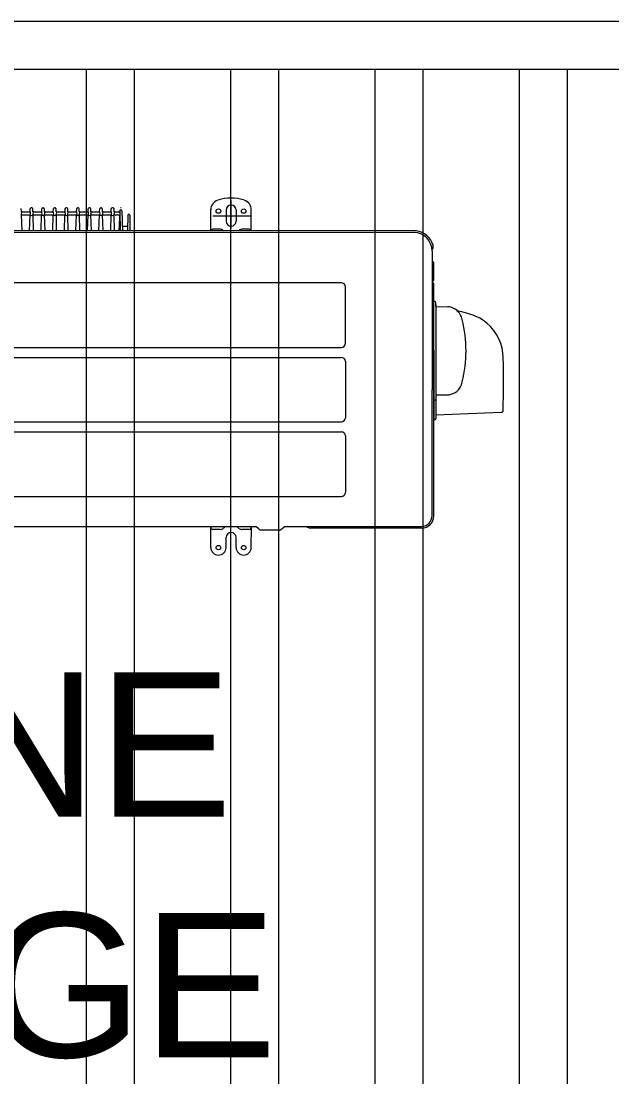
# Model space of a CAD drawing. Header units: inches. Extents: x -114 to 635, y -137 to 57.
# Drawn here: x 216.665 to 217.279, y 27.883 to 28.98 of the extents above; entities that cross this region are included whole.
import ezdxf

# ---------------------------------------------------------------- set-up
doc = ezdxf.new("R2010")
doc.units = ezdxf.units.IN
doc.header["$MEASUREMENT"] = 0
doc.layers.get('0').update_dxf_attribs({"lineweight": 5})
for name, color, linetype, lineweight in [('GENERAL TEXT', 4, 'Continuous', 5), ('HATCH', 15, 'Continuous', 0), ('UTILITIES', 141, 'Continuous', 0)]:
    doc.layers.add(name, color=color, linetype=linetype, lineweight=lineweight)
doc.styles.get("Standard").update_dxf_attribs({"font": 'arial.ttf'})

# ---------------------------------------------------------------- blocks, each defined once
blk = doc.blocks.new('AC PLAN')
for p, q in [((196623.4, 93437.3), (196623.4, 93453.2)), ((196624, 93437.4), (196624, 93453.2))]:
    blk.add_line(p, q)
blk.add_lwpolyline([(196626.1, 93297), (196694.2, 93299.6, 0.397089), (196696.1, 93301.6, 0.009553), (196696.2, 93356.1, 0.212893), (196679.3, 93392.3, 0.083936), (196667.1, 93399.7, 0.050382), (196648.6, 93405, 0.116758)], format="xyb")
for points, knots in [([(196427.3, 93520.1), (196427.3, 93520.1), (196425.8, 93520.4), (196425.8, 93520.4), (196425.8, 93520.4), (196418.9, 93523.1), (196407.7, 93523.1), (196400.6, 93520.4), (196400.6, 93520.4), (196400.6, 93520.4), (196399.5, 93520.1), (196399.5, 93520.1)], [0, 0, 0, 0, 0.333333, 0.333333, 0.333333, 0.333333, 0.666667, 0.666667, 0.666667, 0.666667, 1, 1, 1, 1]), ([(196402.6, 93508.8), (196402.6, 93510), (196401.5, 93511.1), (196400.2, 93511.1), (196400.2, 93511.1), (196398.8, 93511.1), (196397.7, 93510), (196397.7, 93508.8), (196397.7, 93508.8), (196397.7, 93507.5), (196398.8, 93506.5), (196400.2, 93506.5), (196400.2, 93506.5), (196401.5, 93506.5), (196402.6, 93507.5), (196402.6, 93508.8)], [0, 0, 0, 0, 0.25, 0.25, 0.25, 0.25, 0.5, 0.5, 0.5, 0.5, 0.75, 0.75, 0.75, 0.75, 1, 1, 1, 1]), ([(196428.7, 93508.8), (196428.7, 93510), (196427.7, 93511.1), (196426.4, 93511.1), (196426.4, 93511.1), (196425.1, 93511.1), (196424.1, 93510), (196424.1, 93508.8), (196424.1, 93508.8), (196424.1, 93507.5), (196425.1, 93506.5), (196426.4, 93506.5), (196426.4, 93506.5), (196427.7, 93506.5), (196428.7, 93507.5), (196428.7, 93508.8)], [0, 0, 0, 0, 0.25, 0.25, 0.25, 0.25, 0.5, 0.5, 0.5, 0.5, 0.75, 0.75, 0.75, 0.75, 1, 1, 1, 1]), ([(196623.5, 93472), (196623.5, 93472), (196623.2, 93473.5), (196623.2, 93473.5), (196623.2, 93473.5), (196620.2, 93482), (196614.6, 93486.7), (196605.8, 93488.2), (196605.8, 93488.2), (196605.8, 93488.2), (196603.2, 93488.2), (196603.2, 93488.2)], [0, 0, 0, 0, 0.333333, 0.333333, 0.333333, 0.333333, 0.666667, 0.666667, 0.666667, 0.666667, 1, 1, 1, 1]), ([(196653.3, 93397.3), (196653.3, 93397.3), (196652.7, 93398.7), (196652.7, 93398.7), (196652.7, 93398.7), (196650.8, 93404.1), (196645.8, 93408.5), (196640, 93409.2), (196640, 93409.2), (196640, 93409.2), (196638.5, 93409.2), (196638.5, 93409.2)], [0, 0, 0, 0, 0.333333, 0.333333, 0.333333, 0.333333, 0.666667, 0.666667, 0.666667, 0.666667, 1, 1, 1, 1]), ([(196653.3, 93329.7), (196653.3, 93329.7), (196653.6, 93331.2), (196653.6, 93331.2), (196653.6, 93331.2), (196658.9, 93353), (196658.7, 93374.2), (196653.6, 93396.1), (196653.6, 93396.1), (196653.6, 93396.1), (196653.3, 93397.3), (196653.3, 93397.3)], [0, 0, 0, 0, 0.333333, 0.333333, 0.333333, 0.333333, 0.666667, 0.666667, 0.666667, 0.666667, 1, 1, 1, 1]), ([(196638.5, 93317.9), (196638.5, 93317.9), (196640, 93317.9), (196640, 93317.9), (196640, 93317.9), (196646.2, 93319), (196650.4, 93322.4), (196652.7, 93328.3), (196652.7, 93328.3), (196652.7, 93328.3), (196653.3, 93329.7), (196653.3, 93329.7)], [0, 0, 0, 0, 0.333333, 0.333333, 0.333333, 0.333333, 0.666667, 0.666667, 0.666667, 0.666667, 1, 1, 1, 1]), ([(196408.2, 93180.9), (196408.2, 93180.9), (196407, 93180.4), (196407, 93180.4), (196407, 93180.4), (196407, 93180.4), (196406.1, 93179.5), (196406.1, 93179.5), (196406.1, 93179.5), (196406.1, 93179.5), (196405, 93178.9), (196405, 93178.9)], [0, 0, 0, 0, 0.333333, 0.333333, 0.333333, 0.333333, 0.666667, 0.666667, 0.666667, 0.666667, 1, 1, 1, 1]), ([(196421.5, 93178.9), (196421.5, 93178.9), (196420.6, 93179.5), (196420.6, 93179.5), (196420.6, 93179.5), (196420.6, 93179.5), (196419.5, 93180.4), (196419.5, 93180.4), (196419.5, 93180.4), (196419.5, 93180.4), (196418.3, 93180.9), (196418.3, 93180.9)], [0, 0, 0, 0, 0.333333, 0.333333, 0.333333, 0.333333, 0.666667, 0.666667, 0.666667, 0.666667, 1, 1, 1, 1]), ([(196402.6, 93158.9), (196402.6, 93160.1), (196401.5, 93161.2), (196400.2, 93161.2), (196400.2, 93161.2), (196398.8, 93161.2), (196397.7, 93160.1), (196397.7, 93158.9), (196397.7, 93158.9), (196397.7, 93157.6), (196398.8, 93156.6), (196400.2, 93156.6), (196400.2, 93156.6), (196401.5, 93156.6), (196402.6, 93157.6), (196402.6, 93158.9)], [0, 0, 0, 0, 0.25, 0.25, 0.25, 0.25, 0.5, 0.5, 0.5, 0.5, 0.75, 0.75, 0.75, 0.75, 1, 1, 1, 1]), ([(196428.7, 93158.9), (196428.7, 93160.1), (196427.7, 93161.2), (196426.4, 93161.2), (196426.4, 93161.2), (196425.1, 93161.2), (196424.1, 93160.1), (196424.1, 93158.9), (196424.1, 93158.9), (196424.1, 93157.6), (196425.1, 93156.6), (196426.4, 93156.6), (196426.4, 93156.6), (196427.7, 93156.6), (196428.7, 93157.6), (196428.7, 93158.9)], [0, 0, 0, 0, 0.25, 0.25, 0.25, 0.25, 0.5, 0.5, 0.5, 0.5, 0.75, 0.75, 0.75, 0.75, 1, 1, 1, 1])]:
    blk.add_open_spline(points, degree=3, knots=knots)
for points in [[(196195.4, 93508.2), (196195.4, 93508.2), (196195.2, 93511.4), (196195.2, 93511.4)], [(196205.6, 93512.2), (196204.9, 93512.2), (196204.4, 93511.8), (196204.4, 93511.3)], [(196204.4, 93508.2), (196204.4, 93508.2), (196204.4, 93511.4), (196204.4, 93511.4)], [(196206.2, 93512.3), (196206.2, 93512.3), (196205.6, 93512.3), (196205.6, 93512.3)], [(196207.3, 93511.3), (196207.3, 93511.8), (196206.8, 93512.2), (196206.3, 93512.2)], [(196207.3, 93508.2), (196207.3, 93508.2), (196207.3, 93511.4), (196207.3, 93511.4)], [(196217.6, 93512.2), (196217, 93512.2), (196216.6, 93511.8), (196216.6, 93511.3)], [(196216.6, 93508.2), (196216.6, 93508.2), (196216.6, 93511.4), (196216.6, 93511.4)], [(196218.4, 93512.3), (196218.4, 93512.3), (196217.8, 93512.3), (196217.8, 93512.3)], [(196219.1, 93511.3), (196219.1, 93511.8), (196218.7, 93512.2), (196218.2, 93512.2)], [(196219.5, 93508.2), (196219.5, 93508.2), (196219.2, 93511.4), (196219.2, 93511.4)], [(196228.5, 93508.2), (196228.5, 93508.2), (196228.8, 93511.4), (196228.8, 93511.4)], [(196229.8, 93512.2), (196229.2, 93512.2), (196228.8, 93511.8), (196228.8, 93511.3)], [(196230.2, 93512.3), (196230.2, 93512.3), (196229.6, 93512.3), (196229.6, 93512.3)], [(196231.3, 93511.3), (196231.3, 93511.8), (196230.9, 93512.2), (196230.3, 93512.2)], [(196231.4, 93508.2), (196231.4, 93508.2), (196231.4, 93511.4), (196231.4, 93511.4)], [(196241.6, 93512.2), (196241.1, 93512.2), (196240.7, 93511.8), (196240.7, 93511.3)], [(196240.7, 93508.2), (196240.7, 93508.2), (196240.7, 93511.4), (196240.7, 93511.4)], [(196242.4, 93512.3), (196242.4, 93512.3), (196241.8, 93512.3), (196241.8, 93512.3)], [(196243.5, 93511.3), (196243.5, 93511.8), (196243, 93512.2), (196242.4, 93512.2)], [(196243.6, 93508.2), (196243.6, 93508.2), (196243.6, 93511.4), (196243.6, 93511.4)], [(196252.5, 93508.2), (196252.5, 93508.2), (196252.8, 93511.4), (196252.8, 93511.4)], [(196253.8, 93512.2), (196253.3, 93512.2), (196252.8, 93511.8), (196252.8, 93511.3)], [(196254.3, 93512.3), (196254.3, 93512.3), (196253.7, 93512.3), (196253.7, 93512.3)], [(196255.4, 93511.3), (196255.4, 93511.8), (196254.9, 93512.2), (196254.4, 93512.2)], [(196255.4, 93508.2), (196255.4, 93508.2), (196255.4, 93511.4), (196255.4, 93511.4)], [(196265.7, 93512.2), (196265.1, 93512.2), (196264.7, 93511.8), (196264.7, 93511.3)], [(196264.7, 93508.2), (196264.7, 93508.2), (196264.7, 93511.4), (196264.7, 93511.4)], [(196266.4, 93512.3), (196266.4, 93512.3), (196265.9, 93512.3), (196265.9, 93512.3)], [(196267.5, 93511.3), (196267.5, 93511.8), (196267, 93512.2), (196266.4, 93512.2)], [(196267.6, 93508.2), (196267.6, 93508.2), (196267.6, 93511.4), (196267.6, 93511.4)], [(196276.6, 93508.2), (196276.6, 93508.2), (196276.9, 93511.4), (196276.9, 93511.4)], [(196277.9, 93512.2), (196277.3, 93512.2), (196276.9, 93511.8), (196276.9, 93511.3)], [(196278.6, 93512.3), (196278.6, 93512.3), (196277.8, 93512.3), (196277.8, 93512.3)], [(196279.4, 93511.3), (196279.4, 93511.8), (196279, 93512.2), (196278.4, 93512.2)], [(196279.8, 93508.2), (196279.8, 93508.2), (196279.5, 93511.4), (196279.5, 93511.4)], [(196289.9, 93512.2), (196289.3, 93512.2), (196288.8, 93511.8), (196288.8, 93511.3)], [(196288.8, 93508.2), (196288.8, 93508.2), (196288.8, 93511.4), (196288.8, 93511.4)], [(196290.5, 93512.3), (196290.5, 93512.3), (196289.9, 93512.3), (196289.9, 93512.3)], [(196291.6, 93511.3), (196291.6, 93511.8), (196291.2, 93512.2), (196290.6, 93512.2)], [(196291.7, 93508.2), (196291.7, 93508.2), (196291.7, 93511.4), (196291.7, 93511.4)], [(196298.9, 93512.3), (196298.9, 93512.3), (196298.3, 93512.3), (196298.3, 93512.3)], [(196399.3, 93520), (196395.1, 93518.6), (196392.2, 93514.6), (196392.2, 93510.1)], [(196413.4, 93515.1), (196410.5, 93515.1), (196408.2, 93512.7), (196408.2, 93509.8)], [(196413.4, 93491.2), (196413.4, 93491.2), (196413.4, 93519.7), (196413.4, 93519.7)], [(196418.5, 93509.8), (196418.5, 93512.7), (196416.2, 93515.1), (196413.4, 93515.1)], [(196434.2, 93510.1), (196434.2, 93514.6), (196431.4, 93518.6), (196427.2, 93520)], [(196195.4, 93508.2), (196195.4, 93508.2), (196195.2, 93505.3), (196195.2, 93505.3)], [(196195.6, 93505), (196195.4, 93505), (196195.3, 93504.9), (196195.2, 93504.8)], [(196195.5, 93508.8), (196195.5, 93508.5), (196195.6, 93508.2), (196195.8, 93508.2)], [(196195.5, 93508.2), (196195.5, 93508.2), (196195.5, 93508.2), (196195.5, 93508.2)], [(196195.5, 93505), (196195.5, 93505), (196204.1, 93505), (196204.1, 93505)], [(196196, 93488.2), (196196, 93488.2), (196195.5, 93505), (196195.5, 93505)], [(196195.7, 93508.2), (196195.7, 93508.2), (196203.8, 93508.2), (196203.8, 93508.2)], [(196203.8, 93508.2), (196204.1, 93508.2), (196204.4, 93508.5), (196204.4, 93508.8)], [(196203.8, 93488.2), (196203.8, 93488.2), (196204.4, 93505), (196204.4, 93505)], [(196204.6, 93504.8), (196204.5, 93504.9), (196204.3, 93505), (196204.1, 93505)], [(196204.4, 93508.2), (196204.4, 93508.2), (196204.4, 93508.2), (196204.4, 93508.2)], [(196204.4, 93508.2), (196204.4, 93508.2), (196204.4, 93505.3), (196204.4, 93505.3)], [(196204.4, 93505.4), (196204.5, 93504.7), (196205.2, 93504.1), (196206, 93504.2)], [(196206, 93504.2), (196206.6, 93504.2), (196207.2, 93504.7), (196207.3, 93505.4)], [(196207.6, 93505), (196207.4, 93505), (196207.2, 93504.9), (196207.1, 93504.8)], [(196207.3, 93508.8), (196207.3, 93508.5), (196207.6, 93508.2), (196207.9, 93508.2)], [(196207.3, 93508.2), (196207.3, 93508.2), (196207.6, 93508.2), (196207.6, 93508.2)], [(196207.6, 93508.2), (196207.6, 93508.2), (196207.3, 93505.3), (196207.3, 93505.3)], [(196207.6, 93505), (196207.6, 93505), (196216.3, 93505), (196216.3, 93505)], [(196207.9, 93488.2), (196207.9, 93488.2), (196207.6, 93505), (196207.6, 93505)], [(196207.9, 93508.2), (196207.9, 93508.2), (196216, 93508.2), (196216, 93508.2)], [(196216, 93508.2), (196216.3, 93508.2), (196216.5, 93508.5), (196216.5, 93508.8)], [(196216, 93488.2), (196216, 93488.2), (196216.3, 93505), (196216.3, 93505)], [(196216.3, 93508.2), (196216.3, 93508.2), (196216.6, 93508.2), (196216.6, 93508.2)], [(196216.3, 93508.2), (196216.3, 93508.2), (196216.6, 93505.3), (196216.6, 93505.3)], [(196216.8, 93504.8), (196216.7, 93504.9), (196216.5, 93505), (196216.3, 93505)], [(196216.6, 93505.4), (196216.7, 93504.7), (196217.3, 93504.1), (196218, 93504.2)], [(196218, 93504.2), (196218.6, 93504.2), (196219.1, 93504.7), (196219.1, 93505.4)], [(196219.5, 93508.2), (196219.5, 93508.2), (196219.2, 93505.3), (196219.2, 93505.3)], [(196219.6, 93505), (196219.5, 93505), (196219.3, 93504.9), (196219.2, 93504.8)], [(196219.5, 93508.8), (196219.5, 93508.5), (196219.7, 93508.2), (196219.9, 93508.2)], [(196219.5, 93508.2), (196219.5, 93508.2), (196219.5, 93508.2), (196219.5, 93508.2)], [(196220.1, 93488.2), (196220.1, 93488.2), (196219.5, 93505), (196219.5, 93505)], [(196219.8, 93508.2), (196219.8, 93508.2), (196227.9, 93508.2), (196227.9, 93508.2)], [(196219.8, 93505), (196219.8, 93505), (196228.2, 93505), (196228.2, 93505)], [(196227.9, 93488.2), (196227.9, 93488.2), (196228.5, 93505), (196228.5, 93505)], [(196228, 93508.2), (196228.2, 93508.2), (196228.4, 93508.5), (196228.4, 93508.8)], [(196228.7, 93504.8), (196228.6, 93504.9), (196228.5, 93505), (196228.3, 93505)], [(196228.5, 93508.2), (196228.5, 93508.2), (196228.5, 93508.2), (196228.5, 93508.2)], [(196228.5, 93508.2), (196228.5, 93508.2), (196228.8, 93505.3), (196228.8, 93505.3)], [(196228.8, 93505.4), (196228.8, 93504.7), (196229.4, 93504.1), (196230.1, 93504.2)], [(196230.1, 93504.2), (196230.8, 93504.2), (196231.3, 93504.7), (196231.3, 93505.4)], [(196231.6, 93505), (196231.4, 93505), (196231.2, 93504.9), (196231.1, 93504.8)], [(196231.4, 93508.8), (196231.4, 93508.5), (196231.6, 93508.2), (196231.9, 93508.2)], [(196231.4, 93508.2), (196231.4, 93508.2), (196231.7, 93508.2), (196231.7, 93508.2)], [(196231.7, 93508.2), (196231.7, 93508.2), (196231.4, 93505.3), (196231.4, 93505.3)], [(196231.7, 93505), (196231.7, 93505), (196240.4, 93505), (196240.4, 93505)], [(196232, 93488.2), (196232, 93488.2), (196231.7, 93505), (196231.7, 93505)], [(196232, 93508.2), (196232, 93508.2), (196240.1, 93508.2), (196240.1, 93508.2)], [(196240.1, 93508.2), (196240.3, 93508.2), (196240.6, 93508.5), (196240.6, 93508.8)], [(196240.1, 93488.2), (196240.1, 93488.2), (196240.4, 93505), (196240.4, 93505)], [(196240.8, 93504.8), (196240.7, 93504.9), (196240.5, 93505), (196240.3, 93505)], [(196240.4, 93508.2), (196240.4, 93508.2), (196240.7, 93508.2), (196240.7, 93508.2)], [(196240.4, 93508.2), (196240.4, 93508.2), (196240.7, 93505.3), (196240.7, 93505.3)], [(196240.7, 93505.4), (196240.7, 93504.7), (196241.4, 93504.1), (196242.2, 93504.2)], [(196242.2, 93504.2), (196242.9, 93504.2), (196243.4, 93504.7), (196243.5, 93505.4)], [(196243.6, 93508.2), (196243.6, 93508.2), (196243.3, 93505.3), (196243.3, 93505.3)], [(196243.7, 93505), (196243.5, 93505), (196243.4, 93504.9), (196243.3, 93504.8)], [(196244.1, 93488.2), (196244.1, 93488.2), (196243.5, 93505), (196243.5, 93505)], [(196243.6, 93508.8), (196243.6, 93508.5), (196243.7, 93508.2), (196244, 93508.2)], [(196243.6, 93508.2), (196243.6, 93508.2), (196243.6, 93508.2), (196243.6, 93508.2)], [(196243.8, 93505), (196243.8, 93505), (196252.5, 93505), (196252.5, 93505)], [(196244.1, 93508.2), (196244.1, 93508.2), (196252.3, 93508.2), (196252.3, 93508.2)], [(196252, 93488.2), (196252, 93488.2), (196252.5, 93505), (196252.5, 93505)], [(196252.1, 93508.2), (196252.3, 93508.2), (196252.5, 93508.5), (196252.5, 93508.8)], [(196252.7, 93504.8), (196252.6, 93504.9), (196252.5, 93505), (196252.4, 93505)], [(196252.5, 93508.2), (196252.5, 93508.2), (196252.8, 93505.3), (196252.8, 93505.3)], [(196252.6, 93508.2), (196252.6, 93508.2), (196252.6, 93508.2), (196252.6, 93508.2)], [(196252.8, 93505.4), (196252.9, 93504.7), (196253.5, 93504.1), (196254.2, 93504.2)], [(196254.2, 93504.2), (196254.8, 93504.2), (196255.3, 93504.7), (196255.4, 93505.4)], [(196255.7, 93505), (196255.5, 93505), (196255.3, 93504.9), (196255.2, 93504.8)], [(196255.4, 93508.8), (196255.4, 93508.5), (196255.7, 93508.2), (196256, 93508.2)], [(196255.4, 93508.2), (196255.4, 93508.2), (196255.7, 93508.2), (196255.7, 93508.2)], [(196255.7, 93508.2), (196255.7, 93508.2), (196255.4, 93505.3), (196255.4, 93505.3)], [(196255.7, 93505), (196255.7, 93505), (196264.4, 93505), (196264.4, 93505)], [(196256, 93488.2), (196256, 93488.2), (196255.7, 93505), (196255.7, 93505)], [(196256, 93508.2), (196256, 93508.2), (196264.1, 93508.2), (196264.1, 93508.2)], [(196264.1, 93508.2), (196264.4, 93508.2), (196264.6, 93508.5), (196264.7, 93508.8)], [(196264.1, 93488.2), (196264.1, 93488.2), (196264.7, 93505), (196264.7, 93505)], [(196264.9, 93504.8), (196264.8, 93504.9), (196264.6, 93505), (196264.4, 93505)], [(196264.7, 93508.2), (196264.7, 93508.2), (196264.7, 93508.2), (196264.7, 93508.2)], [(196264.7, 93508.2), (196264.7, 93508.2), (196264.7, 93505.3), (196264.7, 93505.3)], [(196264.7, 93505.4), (196264.8, 93504.7), (196265.4, 93504.1), (196266.2, 93504.2)], [(196266.2, 93504.2), (196266.9, 93504.2), (196267.5, 93504.7), (196267.5, 93505.4)], [(196267.9, 93505), (196267.7, 93505), (196267.5, 93504.9), (196267.4, 93504.8)], [(196267.6, 93508.8), (196267.6, 93508.5), (196267.9, 93508.2), (196268.2, 93508.2)], [(196267.6, 93508.2), (196267.6, 93508.2), (196267.6, 93508.2), (196267.6, 93508.2)], [(196267.6, 93508.2), (196267.6, 93508.2), (196267.6, 93505.3), (196267.6, 93505.3)], [(196268.2, 93488.2), (196268.2, 93488.2), (196267.6, 93505), (196267.6, 93505)], [(196267.9, 93505), (196267.9, 93505), (196276.6, 93505), (196276.6, 93505)], [(196268.2, 93508.2), (196268.2, 93508.2), (196276.3, 93508.2), (196276.3, 93508.2)], [(196276, 93488.2), (196276, 93488.2), (196276.6, 93505), (196276.6, 93505)], [(196276.1, 93508.2), (196276.3, 93508.2), (196276.5, 93508.5), (196276.5, 93508.8)], [(196276.8, 93504.8), (196276.7, 93504.9), (196276.6, 93505), (196276.4, 93505)], [(196276.6, 93508.2), (196276.6, 93508.2), (196276.6, 93508.2), (196276.6, 93508.2)], [(196276.6, 93508.2), (196276.6, 93508.2), (196276.9, 93505.3), (196276.9, 93505.3)], [(196276.9, 93505.4), (196276.9, 93504.7), (196277.5, 93504.1), (196278.2, 93504.2)], [(196278.2, 93504.2), (196278.9, 93504.2), (196279.4, 93504.7), (196279.4, 93505.4)], [(196279.8, 93508.2), (196279.8, 93508.2), (196279.5, 93505.3), (196279.5, 93505.3)], [(196279.9, 93505), (196279.7, 93505), (196279.6, 93504.9), (196279.5, 93504.8)], [(196279.8, 93508.8), (196279.8, 93508.5), (196280, 93508.2), (196280.2, 93508.2)], [(196279.8, 93508.2), (196279.8, 93508.2), (196279.8, 93508.2), (196279.8, 93508.2)], [(196279.8, 93505), (196279.8, 93505), (196288.5, 93505), (196288.5, 93505)], [(196280.4, 93488.2), (196280.4, 93488.2), (196279.8, 93505), (196279.8, 93505)], [(196280.1, 93508.2), (196280.1, 93508.2), (196288.2, 93508.2), (196288.2, 93508.2)], [(196288.2, 93508.2), (196288.4, 93508.2), (196288.7, 93508.5), (196288.7, 93508.8)], [(196288.2, 93488.2), (196288.2, 93488.2), (196288.8, 93505), (196288.8, 93505)], [(196288.9, 93504.8), (196288.9, 93504.9), (196288.6, 93505), (196288.4, 93505)], [(196288.8, 93508.2), (196288.8, 93508.2), (196288.8, 93505.3), (196288.8, 93505.3)], [(196288.8, 93508.2), (196288.8, 93508.2), (196288.8, 93508.2), (196288.8, 93508.2)], [(196288.8, 93505.4), (196288.8, 93504.7), (196289.5, 93504.1), (196290.3, 93504.2)], [(196290.3, 93504.2), (196291, 93504.2), (196291.5, 93504.7), (196291.6, 93505.4)], [(196292.6, 93505), (196292.1, 93505), (196291.5, 93504.8), (196291.1, 93504.4)], [(196291.7, 93508.8), (196291.7, 93508.5), (196291.9, 93508.2), (196292.2, 93508.2)], [(196291.7, 93508.2), (196291.7, 93508.2), (196291.7, 93505.3), (196291.7, 93505.3)], [(196291.7, 93508.2), (196291.7, 93508.2), (196291.7, 93508.2), (196291.7, 93508.2)], [(196292.2, 93488.2), (196292.2, 93488.2), (196291.7, 93504.8), (196291.7, 93504.8)], [(196292.2, 93508.2), (196292.2, 93508.2), (196296.9, 93508.2), (196296.9, 93508.2)], [(196292.8, 93505), (196292.8, 93505), (196295.4, 93505), (196295.4, 93505)], [(196297.4, 93504), (196297, 93504.6), (196296.3, 93505), (196295.5, 93505)], [(196297.5, 93508.2), (196297.5, 93508.2), (196296.6, 93488.2), (196296.6, 93488.2)], [(196297, 93508.2), (196297.2, 93508.2), (196297.4, 93508.5), (196297.4, 93508.8)], [(196297.7, 93503.1), (196297.7, 93503.4), (196297.6, 93503.7), (196297.4, 93504)], [(196298.6, 93510.2), (196298, 93510.2), (196297.5, 93509.8), (196297.5, 93509.2)], [(196297.5, 93509.4), (196297.5, 93509.4), (196297.5, 93508.2), (196297.5, 93508.2)], [(196297.5, 93508.2), (196297.5, 93508.2), (196297.5, 93508.2), (196297.5, 93508.2)], [(196297.5, 93508.2), (196297.5, 93508.2), (196298, 93488.2), (196298, 93488.2)], [(196299.7, 93509.2), (196299.7, 93509.8), (196299.2, 93510.2), (196298.6, 93510.2)], [(196299.8, 93509.4), (196299.8, 93509.4), (196300.4, 93488.2), (196300.4, 93488.2)], [(196305.9, 93504.5), (196305.9, 93504.5), (196305.6, 93488.2), (196305.6, 93488.2)], [(196307, 93505.6), (196306.4, 93505.5), (196305.9, 93505.1), (196305.9, 93504.6)], [(196308.1, 93504.6), (196308.1, 93505.1), (196307.6, 93505.6), (196307, 93505.6)], [(196308.2, 93504.5), (196308.2, 93504.5), (196308.2, 93488.2), (196308.2, 93488.2)], [(196392.2, 93488.2), (196392.2, 93488.2), (196392.2, 93510.3), (196392.2, 93510.3)], [(196394.2, 93503.8), (196394.2, 93503.8), (196433, 93503.8), (196433, 93503.8)], [(196408.2, 93510), (196408.2, 93510), (196408.2, 93498.4), (196408.2, 93498.4)], [(196418.6, 93510), (196418.6, 93510), (196418.6, 93498.4), (196418.6, 93498.4)], [(196434.3, 93488.2), (196434.3, 93488.2), (196434.3, 93510.3), (196434.3, 93510.3)], [(196300.1, 93493.6), (196300.1, 93493.3), (196300.3, 93493.2), (196300.6, 93493.2)], [(196300.6, 93493.2), (196300.6, 93493.2), (196305.3, 93493.2), (196305.3, 93493.2)], [(196305.2, 93493.2), (196305.5, 93493.2), (196305.8, 93493.3), (196305.8, 93493.6)], [(196394.4, 93489.9), (196393.4, 93489.9), (196392.5, 93489.2), (196392.3, 93488.3)], [(196402.1, 93490), (196402.1, 93490), (196394.5, 93490), (196394.5, 93490)], [(196404.9, 93488.9), (196404.2, 93489.5), (196403.2, 93489.9), (196402.2, 93489.9)], [(196408.2, 93498.3), (196408.2, 93495.5), (196410.5, 93493.2), (196413.4, 93493.2)], [(196413.4, 93493.2), (196416.2, 93493.2), (196418.5, 93495.5), (196418.5, 93498.3)], [(196424.4, 93489.9), (196423.4, 93489.9), (196422.5, 93489.5), (196421.7, 93488.9)], [(196432.2, 93490), (196432.2, 93490), (196424.4, 93490), (196424.4, 93490)], [(196434.1, 93488.3), (196433.9, 93489.2), (196433.1, 93489.9), (196432.2, 93489.9)], [(196605.9, 93488.2), (196605.9, 93488.2), (195753.5, 93488.2), (195753.5, 93488.2)], [(196151.4, 93486.8), (196151.4, 93486.8), (196603.2, 93486.7), (196603.2, 93486.7)], [(196405, 93488.8), (196405, 93488.8), (196405.6, 93488.2), (196405.6, 93488.2)], [(196420.9, 93488.2), (196420.9, 93488.2), (196421.5, 93488.8), (196421.5, 93488.8)], [(196622.2, 93467.3), (196622.2, 93478), (196613.7, 93486.7), (196603.1, 93486.7)], [(196622.2, 93467.4), (196622.2, 93467.4), (196622.3, 93323.1), (196622.3, 93323.1)], [(196622.3, 93468.9), (196623.2, 93469.7), (196623.6, 93470.9), (196623.3, 93472.1)], [(196622.3, 93456.6), (196622.3, 93456.6), (196622.3, 93456.6), (196622.3, 93456.6)], [(196624, 93454), (196624, 93455.1), (196623.4, 93456.2), (196622.4, 93456.7)], [(196624, 93453.2), (196624, 93453.2), (196622.3, 93453.2), (196622.3, 93453.2)], [(196624, 93453.2), (196624, 93453.2), (196624, 93454), (196624, 93454)], [(196151.4, 93434.4), (196151.4, 93434.4), (196527.9, 93434.4), (196527.9, 93434.4)], [(196532.1, 93430.1), (196532.1, 93432.4), (196530.3, 93434.3), (196528, 93434.3)], [(196622.2, 93435.8), (196623.3, 93435.9), (196624, 93436.6), (196624, 93437.4)], [(196622.2, 93436.4), (196622.2, 93436.4), (196622.5, 93436.4), (196622.5, 93436.4)], [(196624, 93433.2), (196624, 93433.9), (196623.3, 93434.6), (196622.2, 93434.6)], [(196622.5, 93436.4), (196623, 93436.5), (196623.4, 93436.9), (196623.4, 93437.4)], [(196532.2, 93371.5), (196532.2, 93371.5), (196532.2, 93430), (196532.2, 93430)], [(196624, 93347.7), (196624, 93347.7), (196624, 93433.2), (196624, 93433.2)], [(196624.9, 93414.9), (196624.9, 93414.9), (196624, 93414.9), (196624, 93414.9)], [(196624, 93363.7), (196624, 93363.7), (196624, 93414.9), (196624, 93414.9)], [(196626, 93413.8), (196626, 93414.4), (196625.6, 93414.9), (196625, 93414.9)], [(196626.1, 93410), (196626.1, 93410), (196626.1, 93413.8), (196626.1, 93413.8)], [(196626.1, 93411.8), (196626.1, 93411.8), (196626.1, 93292.9), (196626.1, 93292.9)], [(196626.1, 93410.1), (196626.1, 93409.9), (196626.3, 93409.7), (196626.6, 93409.7)], [(196626.6, 93409.7), (196626.6, 93409.7), (196638.5, 93409.2), (196638.5, 93409.2)], [(196528, 93367.1), (196530.3, 93367.1), (196532.1, 93369), (196532.1, 93371.3)], [(196151.4, 93367.1), (196151.4, 93367.1), (196527.9, 93367.1), (196527.9, 93367.1)], [(196624, 93363.7), (196624, 93363.7), (196624, 93291.8), (196624, 93291.8)], [(196151.4, 93356.7), (196151.4, 93356.7), (196527.9, 93356.7), (196527.9, 93356.7)], [(196532.1, 93352.5), (196532.1, 93354.8), (196530.3, 93356.6), (196528, 93356.6)], [(196532.2, 93352.6), (196532.2, 93352.6), (196532.2, 93293.8), (196532.2, 93293.8)], [(196624, 93331.8), (196624, 93331.8), (196624, 93347.7), (196624, 93347.7)], [(196624, 93191.4), (196624, 93191.4), (196624, 93331.8), (196624, 93331.8)], [(196622.2, 93191.9), (196622.2, 93191.9), (196622.3, 93323.1), (196622.3, 93323.1)], [(196626.6, 93317.5), (196626.3, 93317.5), (196626.1, 93317.3), (196626.1, 93317)], [(196626.6, 93317.6), (196626.6, 93317.6), (196638.5, 93317.9), (196638.5, 93317.9)], [(196624.9, 93312.1), (196624.9, 93312.1), (196624, 93312.1), (196624, 93312.1)], [(196625, 93312.1), (196625.6, 93312.1), (196626, 93312.6), (196626, 93313.2)], [(196528, 93289.7), (196530.3, 93289.7), (196532.1, 93291.6), (196532.1, 93293.9)], [(196624.9, 93291.8), (196624.9, 93291.8), (196624, 93291.8), (196624, 93291.8)], [(196625, 93291.8), (196625.6, 93291.8), (196626, 93292.2), (196626, 93292.7)], [(196151.4, 93289.7), (196151.4, 93289.7), (196527.9, 93289.7), (196527.9, 93289.7)], [(196151.4, 93279.3), (196151.4, 93279.3), (196527.9, 93279.3), (196527.9, 93279.3)], [(196532.1, 93275.1), (196532.1, 93277.4), (196530.3, 93279.2), (196528, 93279.2)], [(196532.2, 93275), (196532.2, 93275), (196532.2, 93216.4), (196532.2, 93216.4)], [(196528, 93212.1), (196530.3, 93212.1), (196532.1, 93213.9), (196532.1, 93216.2)], [(196151.4, 93212.1), (196151.4, 93212.1), (196527.9, 93212.1), (196527.9, 93212.1)], [(196611.4, 93180.9), (196617.4, 93180.9), (196622.2, 93185.9), (196622.2, 93191.9)], [(196611.4, 93179.2), (196618.4, 93179.2), (196624, 93184.8), (196624, 93191.8)], [(196151.4, 93180.9), (196151.4, 93180.9), (196438.9, 93180.9), (196438.9, 93180.9)], [(196392.2, 93158.9), (196392.2, 93158.9), (196392.2, 93180.9), (196392.2, 93180.9)], [(196392.2, 93179.8), (196392.2, 93178.6), (196393.2, 93177.8), (196394.4, 93177.8)], [(196392.5, 93179.8), (196392.5, 93179.8), (196392.5, 93180.9), (196392.5, 93180.9)], [(196402.1, 93177.8), (196402.1, 93177.8), (196394.5, 93177.8), (196394.5, 93177.8)], [(196402.2, 93177.8), (196403.2, 93177.8), (196404.2, 93178.1), (196404.9, 93178.8)], [(196413.4, 93174.5), (196410.5, 93174.5), (196408.2, 93172.2), (196408.2, 93169.3)], [(196418.5, 93169.3), (196418.5, 93172.2), (196416.2, 93174.5), (196413.4, 93174.5)], [(196421.7, 93178.8), (196422.5, 93178.1), (196423.4, 93177.8), (196424.4, 93177.8)], [(196432.2, 93177.8), (196432.2, 93177.8), (196424.4, 93177.8), (196424.4, 93177.8)], [(196432.2, 93177.8), (196433.1, 93177.8), (196433.9, 93178.3), (196434.1, 93179.2)], [(196434, 93180.9), (196434, 93180.9), (196434, 93179.8), (196434, 93179.8)], [(196434.3, 93158.9), (196434.3, 93158.9), (196434.5, 93180.4), (196434.5, 93180.4)], [(196439.4, 93180.6), (196439.3, 93180.8), (196439.1, 93180.9), (196438.9, 93180.9)], [(196442.1, 93178.3), (196442.1, 93178.3), (196439.5, 93180.6), (196439.5, 93180.6)], [(196441.8, 93178.4), (196442.5, 93177.6), (196443.5, 93177.2), (196444.5, 93177.2)], [(196444.7, 93177.2), (196444.7, 93177.2), (196463.5, 93177.2), (196463.5, 93177.2)], [(196463.3, 93177.2), (196464.4, 93177.2), (196465.4, 93177.6), (196466.1, 93178.4)], [(196466.1, 93178.3), (196466.1, 93178.3), (196468.4, 93180.6), (196468.4, 93180.6)], [(196469, 93180.9), (196468.8, 93180.9), (196468.6, 93180.8), (196468.4, 93180.6)], [(196469, 93180.9), (196469, 93180.9), (196611.4, 93180.9), (196611.4, 93180.9)], [(196491.7, 93180.8), (196492.8, 93179.8), (196494.2, 93179.2), (196495.7, 93179.2)], [(196611.4, 93179.2), (196611.4, 93179.2), (196495.7, 93179.2), (196495.7, 93179.2)], [(196408.2, 93158.9), (196408.2, 93158.9), (196408.2, 93169.4), (196408.2, 93169.4)], [(196418.6, 93158.9), (196418.6, 93158.9), (196418.6, 93169.4), (196418.6, 93169.4)], [(196392.2, 93158.9), (196392.2, 93154.6), (196395.8, 93151.1), (196400.2, 93151.1)], [(196400.2, 93151.1), (196404.5, 93151.1), (196408.1, 93154.6), (196408.1, 93158.9)], [(196418.6, 93158.9), (196418.6, 93154.6), (196422.1, 93151.1), (196426.4, 93151.1)], [(196426.4, 93151.1), (196430.7, 93151.1), (196434.2, 93154.6), (196434.2, 93158.9)]]:
    blk.add_open_spline(points, degree=3)
blk = doc.blocks.new('A$C12bbacd8')
at = {"layer": 'UTILITIES'}
for p, q in [((-2867.2, -1787.5), (-2867.2, -50)), ((-2817.2, -1787.5), (-2817.2, -50)), ((-2717.2, -1787.5), (-2717.2, -50)), ((-2667.2, -1787.5), (-2667.2, -50)), ((-2567.2, -1787.5), (-2567.2, -50)), ((-2517.2, -1787.5), (-2517.2, -50)), ((-2417.2, -1787.5), (-2417.2, -50)), ((-2367.2, -1787.5), (-2367.2, -50))]:
    blk.add_line(p, q, dxfattribs=at)
for points in [[(-5867.2, 0), (0, 0), (0, -1837.5), (-5867.2, -1837.5)], [(-5817.2, -50), (-50, -50), (-50, -1787.5), (-5817.2, -1787.5)]]:
    blk.add_lwpolyline(points, close=True, dxfattribs=at)
blk.add_blockref('AC PLAN', (-199130.2, -93706.4), dxfattribs=at)
at = {"layer": 'GENERAL TEXT', "insert": (-3262.9, -677.4), "char_height": 150, "width": 2774.064, "attachment_point": 2}
blk.add_mtext('\\pxqc;MEP ZONE\\PCOVERAGE', dxfattribs=at)

msp = doc.modelspace()

# ---------------------------------------------------------------- block references
at = {"layer": 'HATCH', "xscale": 0.001, "yscale": 0.001, "zscale": 0.001}
msp.add_blockref('A$C12bbacd8', (219.6003, 28.9805), dxfattribs=at)

doc.saveas('drawing.dxf')
